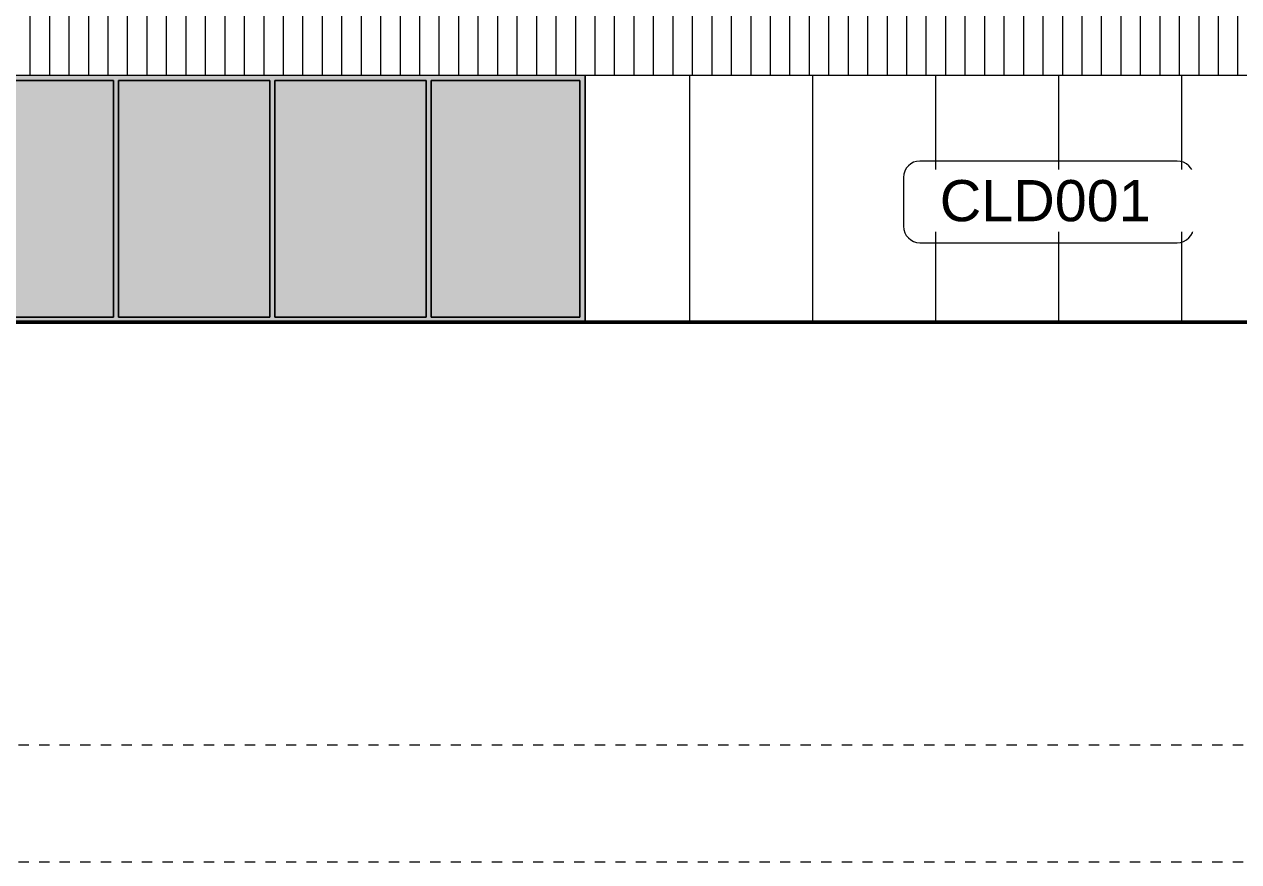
# Model space of a CAD drawing. Header units: metres. Extents: x -4613 to -4328, y -1 to 30.
# Drawn here: x -4409.77 to -4397.97, y 0 to 8.14 of the extents above; entities that cross this region are included whole.
import ezdxf

# ---------------------------------------------------------------- set-up
doc = ezdxf.new("R2010")
doc.units = ezdxf.units.M
doc.linetypes.add('AEC_Center', pattern=[0.024, 0.012, -0.004, 0.004, -0.004])
for name, color, linetype, lineweight in [('A-ANNO-KEYN', 231, 'Continuous', 5), ('A-DETL', 90, 'Continuous', 13), ('A-FLOR-LEVL', 51, 'Continuous', 5), ('A-GLAZ', 151, 'Continuous', 5), ('A-WALL', 113, 'Continuous', 5), ('A-WALL-PATT', 111, 'Continuous', 5)]:
    doc.layers.add(name, color=color, linetype=linetype, lineweight=lineweight)
doc.styles.add('Arial_1', font='arial.ttf', dxfattribs={"height": 0.4})

# ---------------------------------------------------------------- blocks, each defined once
blk = doc.blocks.new('Window Unit_9 Bay - 2400x13725-3459250-NORTH EAST')
at = {"layer": 'A-GLAZ'}
h = blk.add_hatch(color=256, dxfattribs=at)
h.paths.add_polyline_path([(4281.103, 5.24), (4294.775, 5.24), (4294.775, 7.64), (4281.103, 7.64), (4281.103, 5.498)])
h.paths.add_polyline_path([(4281.817, 5.29), (4281.152, 5.29), (4281.152, 7.59), (4282.597, 7.59), (4282.597, 5.29), (4282.048, 5.29)])
h.paths.add_polyline_path([(4282.738, 5.29), (4282.647, 5.29), (4282.647, 7.59), (4284.116, 7.59), (4284.116, 5.29), (4282.968, 5.29)])
h.paths.add_polyline_path([(4284.809, 5.29), (4284.166, 5.29), (4284.166, 7.59), (4285.635, 7.59), (4285.635, 5.29), (4285.04, 5.29)])
h.paths.add_polyline_path([(4288.952, 5.29), (4288.724, 5.29), (4288.724, 7.59), (4290.193, 7.59), (4290.193, 5.29), (4289.182, 5.29)])
h.paths.add_polyline_path([(4288.674, 5.29), (4287.204, 5.29), (4287.204, 7.59), (4288.674, 7.59), (4288.674, 5.498)])
h.paths.add_polyline_path([(4292.174, 5.29), (4291.762, 5.29), (4291.762, 7.59), (4293.231, 7.59), (4293.231, 5.29), (4292.404, 5.29)])
h.paths.add_polyline_path([(4293.281, 5.29), (4293.281, 7.59), (4294.726, 7.59), (4294.726, 5.29), (4293.325, 5.29)])
h.paths.add_polyline_path([(4290.243, 5.29), (4290.243, 7.59), (4291.712, 7.59), (4291.712, 5.29), (4290.333, 5.29)])
h.paths.add_polyline_path([(4287.111, 5.29), (4285.685, 5.29), (4285.685, 7.59), (4287.155, 7.59), (4287.155, 5.29)])
h = blk.add_hatch(color=256, dxfattribs=at)
h.paths.add_polyline_path([(4281.152, 5.29), (4282.597, 5.29), (4282.597, 7.59), (4281.152, 7.59), (4281.152, 5.498)])
h.paths.add_polyline_path([(4283.889, 5.29), (4284.116, 5.29), (4284.116, 7.59), (4282.647, 7.59), (4282.647, 5.29), (4283.659, 5.29)])
h.paths.add_polyline_path([(4291.762, 5.29), (4293.231, 5.29), (4293.231, 7.59), (4291.762, 7.59), (4291.762, 5.498)])
h.paths.add_polyline_path([(4291.484, 5.29), (4291.712, 5.29), (4291.712, 7.59), (4290.243, 7.59), (4290.243, 5.29), (4291.253, 5.29)])
h.paths.add_polyline_path([(4294.706, 5.29), (4294.726, 5.29), (4294.726, 7.59), (4293.281, 7.59), (4293.281, 5.29), (4294.677, 5.29)])
h.paths.add_polyline_path([(4287.571, 5.29), (4288.674, 5.29), (4288.674, 7.59), (4287.204, 7.59), (4287.204, 5.29), (4287.341, 5.29)])
h.paths.add_polyline_path([(4284.809, 5.29), (4285.635, 5.29), (4285.635, 7.59), (4284.166, 7.59), (4284.166, 5.29), (4284.349, 5.29)])
h.paths.add_polyline_path([(4285.685, 5.29), (4287.155, 5.29), (4287.155, 7.59), (4285.685, 7.59), (4285.685, 5.498)])
h.paths.add_polyline_path([(4288.724, 5.29), (4290.193, 5.29), (4290.193, 7.59), (4288.724, 7.59), (4288.724, 5.498)])
for p, q in [((4288.724, 7.59), (4290.193, 7.59)), ((4290.193, 7.59), (4288.724, 7.59)), ((4290.193, 5.29), (4290.193, 7.59)), ((4290.193, 7.59), (4290.193, 5.29)), ((4290.243, 7.59), (4291.712, 7.59)), ((4290.243, 7.59), (4290.243, 5.29)), ((4291.712, 7.59), (4290.243, 7.59)), ((4290.243, 5.29), (4290.243, 7.59)), ((4291.712, 5.29), (4291.712, 7.59)), ((4291.712, 7.59), (4291.712, 5.29)), ((4291.762, 7.59), (4291.762, 5.29)), ((4291.762, 7.59), (4293.231, 7.59)), ((4293.231, 7.59), (4291.762, 7.59)), ((4291.762, 5.29), (4291.762, 7.59)), ((4293.231, 5.29), (4293.231, 7.59)), ((4293.231, 7.59), (4293.231, 5.29)), ((4293.281, 7.59), (4293.281, 5.29)), ((4293.281, 7.59), (4294.726, 7.59)), ((4294.726, 7.59), (4293.281, 7.59)), ((4293.281, 5.29), (4293.281, 7.59)), ((4294.726, 5.29), (4294.726, 7.59)), ((4294.726, 7.59), (4294.726, 5.29)), ((4294.775, 7.64), (4294.775, 5.24)), ((4288.724, 5.29), (4290.193, 5.29)), ((4290.193, 5.29), (4288.724, 5.29)), ((4290.243, 5.29), (4291.712, 5.29)), ((4291.712, 5.29), (4290.243, 5.29)), ((4291.762, 5.29), (4293.231, 5.29)), ((4293.231, 5.29), (4291.762, 5.29)), ((4293.281, 5.29), (4294.726, 5.29)), ((4294.726, 5.29), (4293.281, 5.29))]:
    blk.add_line(p, q, dxfattribs=at)
blk = doc.blocks.new('T-Keynote-ANZRS - Keynote Value _2mm Opaque_ box-1903833-NORTH EAST')
at = {"layer": 'A-ANNO-KEYN'}
for p, q in [((4292.188, 9.129), (4289.689, 9.129)), ((4289.529, 8.969), (4289.529, 8.495)), ((4292.348, 8.495), (4292.348, 8.969)), ((4289.689, 8.335), (4292.188, 8.335))]:
    blk.add_line(p, q, dxfattribs=at)
for centre, start, end in [((4289.689, 8.969), 90, 180), ((4292.188, 8.969), 0, 90), ((4289.689, 8.495), 180, 270), ((4292.188, 8.495), 270, 0)]:
    blk.add_arc(centre, 0.16, start, end, dxfattribs=at)

msp = doc.modelspace()

# ---------------------------------------------------------------- hatches: boundary and pattern name
at = {"layer": 'A-WALL-PATT'}
h = msp.add_hatch(dxfattribs=at)
h.set_pattern_fill('FP_133', color=256, style=0, pattern_type=2)
h.set_pattern_definition([(90, (-4394.94464, 7.64), (-0.18928, 1e-17), [])])
h.paths.add_polyline_path([(-4405.999, 7.64), (-4394.892, 7.64), (-4394.892, 10.437), (-4418.057, 9.204), (-4418.057, 7.64), (-4406.229, 7.64)])
h = msp.add_hatch(dxfattribs=at)
h.set_pattern_fill('FP_130', color=256, style=0, pattern_type=2)
h.set_pattern_definition([(90, (-4394.9346, 5.24), (-1.195, 7e-17), []), (180, (-4394.9346, 5.24), (-4e-16, -3), [])])
h.paths.add_polyline_path([(-4418.18, 5.24), (-4417.991, 5.24), (-4417.991, 7.64), (-4418.18, 7.64), (-4418.18, 5.498)])
h.paths.add_polyline_path([(-4403.813, 5.24), (-4394.888, 5.24), (-4394.888, 7.64), (-4404.318, 7.64), (-4404.318, 5.24), (-4403.928, 5.24)])

# ---------------------------------------------------------------- linework, layer by layer
at = {"layer": 'A-DETL', "lineweight": 50}
msp.add_line((-4378.256, 5.24), (-4451.107, 5.24), dxfattribs=at)
at = {"layer": 'A-FLOR-LEVL', "linetype": 'AEC_Center'}
for p, q in [((-4462.961, 7.64), (-4329.158, 7.64)), ((-4462.961, 5.24), (-4329.158, 5.24)), ((-4456.223, 1.134), (-4328.155, 1.134)), ((-4456.223, 0), (-4328.155, 0))]:
    msp.add_line(p, q, dxfattribs=at)
at = {"layer": 'A-WALL'}
for p, q in [((-4418.229, 7.64), (-4393.063, 7.64)), ((-4404.318, 7.64), (-4404.318, 5.24))]:
    msp.add_line(p, q, dxfattribs=at)

# ---------------------------------------------------------------- block references
at = {"layer": 'A-ANNO-KEYN'}
msp.add_blockref('T-Keynote-ANZRS - Keynote Value _2mm Opaque_ box-1903833-NORTH EAST', (-8690.752, -2.322), dxfattribs=at)
at = {"layer": 'A-GLAZ'}
msp.add_blockref('Window Unit_9 Bay - 2400x13725-3459250-NORTH EAST', (-8699.094, 0), dxfattribs=at)

# ---------------------------------------------------------------- next in the draw order: texts
at = {"layer": 'A-ANNO-KEYN', "insert": (-4400.871, 6.622), "char_height": 0.4, "width": 2.53333, "attachment_point": 1, "style": 'Arial_1', "bg_fill": 3, "box_fill_scale": 1.25, "bg_fill_color": 256, "bg_fill_true_color": 13158600, "bg_fill_transparency": 0}
msp.add_mtext('CLD001', dxfattribs=at)

doc.saveas('drawing.dxf')
